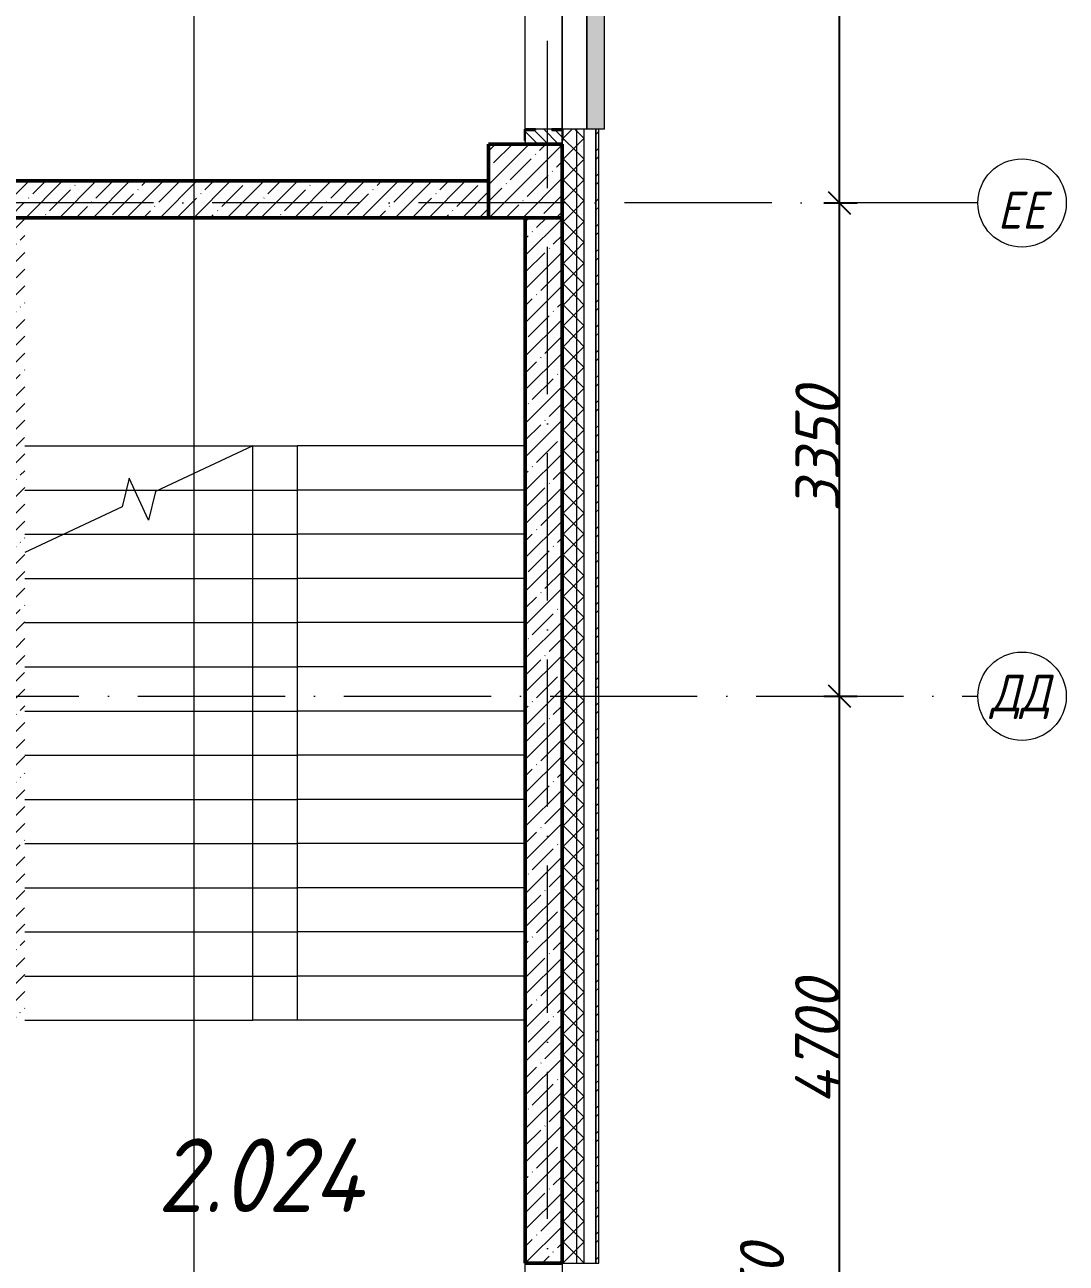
# Model space of a CAD drawing. Header units: millimetres. Extents: x -537608 to 253996, y -217170 to 186033.
# Drawn here: x -87048 to -79973, y 2705 to 11115 of the extents above; entities that cross this region are included whole.
import ezdxf

# ---------------------------------------------------------------- set-up
doc = ezdxf.new("R2010")
doc.units = ezdxf.units.MM
doc.linetypes.add('50_200_ШТРИХ_1Т_ш5_п1_п1_', pattern=[1400, 1000, -200, 0, -200])
for name, color, linetype, lineweight in [('A-____-____-DIMS', 7, 'Continuous', 9), ('A-FLOR-____-OTLN', 7, 'Continuous', 9), ('A-GENM-____-MCUT', 7, 'Continuous', 25), ('A-GENM-____-OTLN-1', 7, 'Continuous', 25), ('A-GLAZ-____-OTLN', 7, 'Continuous', 9), ('A-WALL-____-MCUT', 7, 'Continuous', 13), ('A-WALL-____-MCUT-1', 7, 'Continuous', 9), ('A-WALL-____-MCUT-2', 7, 'Continuous', 50), ('A-WALL-____-OTLN', 7, 'Continuous', 9), ('A-WALL-____-PATT-1', 7, 'Continuous', 9), ('A-WALL-FNSH-MCUT-1', 7, 'Continuous', 9), ('S-COLS-____-MCUT', 7, 'Continuous', 50), ('S-COLS-____-OTLN', 7, 'Continuous', 9), ('S-GRID-____-IDEN', 7, 'Continuous', 9), ('S-GRID-____-OTLN-1', 7, '50_200_ШТРИХ_1Т_ш5_п1_п1_', 9), ('S-STRS-____-MBND', 7, 'Continuous', 9), ('S-STRS-____-OTLN-1', 7, 'Continuous', 9)]:
    doc.layers.add(name, color=color, linetype=linetype, lineweight=lineweight)
doc.layers.add('A-GLAZ-____-OTLN-1', color=7, linetype='Continuous', lineweight=9, true_color=0xc0c0c0)
doc.layers.add('G-____-____-SYMB-1', color=9, linetype='Continuous', lineweight=9, true_color=0x808080)
doc.styles.add('ISOCPEUR_I', font='isocpeui.ttf', dxfattribs={"height": 300})
doc.styles.add('ISOCPEUR_I_2', font='isocpeui.ttf', dxfattribs={"width": 0.9, "height": 140})
doc.styles.add('ISOCPEUR_I_9', font='isocpeui.ttf', dxfattribs={"width": 0.9, "height": 250})
doc.dimstyles.new('ISO-2_5_0_9К_БОЛЬШОЙ_ОСИ', dxfattribs={"dimscale": 304.8, "dimtxt": 248.995294, "dimasz": 0.492126, "dimexe": 0.393701, "dimexo": 0, "dimgap": 0, "dimtad": 1, "dimdec": 0, "dimzin": 0, "dimdsep": 46, "dimtxsty": 'ISOCPEUR_I', "dimblk1": 'OBLIQUE', "dimblk2": 'OBLIQUE', "dimsah": 1, "dimcen": 0.09, "dimdle": 0.393701, "dimazin": 0, "dimtfac": 1, "dimtdec": 4, "dimtix": 1, "dimtmove": 0, "dimatfit": 3, "dimfxl": 1, "dimtvp": 1, "dimtolj": 1, "dimtzin": 0, "dimarcsym": 2})
doc.dimstyles.new('ISO-2_5_0_9К_БОЛЬШОЙ_ОСИ_1', dxfattribs={"dimscale": 304.8, "dimtxt": 248.995294, "dimasz": 0.492126, "dimexe": 0.393701, "dimexo": 0, "dimgap": 0, "dimtad": 1, "dimdec": 0, "dimzin": 0, "dimdsep": 46, "dimtxsty": 'ISOCPEUR_I', "dimblk1": 'OBLIQUE', "dimblk2": 'OBLIQUE', "dimsah": 1, "dimcen": 0.09, "dimdle": 0.393701, "dimazin": 0, "dimtfac": 1, "dimtdec": 4, "dimtix": 1, "dimtmove": 1, "dimatfit": 3, "dimfxl": 1, "dimtvp": 1, "dimtolj": 1, "dimtzin": 0, "dimarcsym": 2})
pattern_1 = [(45, (-184647.67, -45376.49), (-70.71068, 70.71068), []), (135, (-184647.67, -45376.49), (-70.71068, -70.71068), [])]
pattern_2 = [(45, (-184647.67, -45376.5), (-114.04925, 114.04925), []), (45, (-184533.62, -45376.5), (-114.04925, 114.04925), [201.612, -40.322, 3.353, -36.97])]

# ---------------------------------------------------------------- blocks, each defined once
blk = doc.blocks.new('BSC_Колонна _Прямоугольная - 500х500-V111-АР1_План отверстий 2 этажа в осях 1-64_Ю-ЯЯ')
at = {"layer": 'S-COLS-____-OTLN'}
h = blk.add_hatch(dxfattribs=at)
h.set_pattern_fill('FP_124', color=256, style=0, pattern_type=2)
h.set_pattern_definition([(315, (-55431.04, 101000), (114.04925, 114.04925), []), (315, (-55431.04, 100885.95), (114.04925, 114.04925), [201.613, -40.323, 3.353, -36.97])])
h.paths.add_polyline_path([(-250, 250), (-250, -250), (250, -250), (250, 250)], flags=0)
at = {"layer": 'S-COLS-____-MCUT'}
for p, q in [((250, 250), (-250, 250)), ((-250, 250), (-250, -250)), ((250, -250), (250, 250)), ((-250, -250), (250, -250))]:
    blk.add_line(p, q, dxfattribs=at)
blk = doc.blocks.new('Фахверк_СКБ_Уголок - 250_2700_1-27501432-АР1_План отверстий 2 этажа в осях 1-64_Ю-ЯЯ')
at = {"layer": 'A-GENM-____-MCUT'}
for p, q in [((200, 181), (125, 181)), ((125, 181), (125, 106)), ((131, 106), (131, 175)), ((131, 175), (200, 175)), ((200, 175), (200, 181)), ((125, 106), (131, 106)), ((131, -6), (125, -6)), ((125, -6), (125, -81)), ((125, -81), (200, -81)), ((131, -75), (131, -6)), ((200, -75), (131, -75)), ((200, -81), (200, -75))]:
    blk.add_line(p, q, dxfattribs=at)
blk = doc.blocks.new('Отлив_СКБ - Отлив витража_120_НВФ-31884153-АР1_План отверстий 2 этажа в осях 1-64_Ю-ЯЯ')
at = {"layer": 'A-GLAZ-____-OTLN-1'}
for points in [[(0, 0), (0, -2), (13700, -2), (13700, 0), (4672.4, 0)], [(0, -83), (0, -120), (13700, -120), (13700, -2), (0, -2), (0, -63)]]:
    blk.add_hatch(color=256, dxfattribs=at).paths.add_polyline_path(points, flags=0)
at = {"layer": 'A-GLAZ-____-OTLN'}
for p, q in [((0, 0), (13700, 0)), ((13700, -2), (0, -2)), ((0, -120), (0, -83)), ((0, -120), (13700, -120))]:
    blk.add_line(p, q, dxfattribs=at)
blk = doc.blocks.new('Ось сетки - Круг_Ø6_00__ISO-2_5_0_9K_-25732049-АР1_План отверстий 2 этажа в осях 1-64_Ю-ЯЯ')
at = {"layer": 'S-GRID-____-IDEN'}
blk.add_circle((0, 0), 3, dxfattribs=at)
blk = doc.blocks.new('_Oblique')
at = {"color": 0, "linetype": 'ByBlock', "lineweight": -2}
blk.add_line((-0.5, -0.5), (0.5, 0.5), dxfattribs=at)
blk = doc.blocks.new('*D2201')
at = {"layer": 'A-____-____-DIMS', "color": 0, "lineweight": -2, "transparency": 16777216}
for p, q in [((-81663.4, 2277.6), (-81513.4, 2277.6)), ((-81513.4, 2277.6), (-81513.4, 1854.5)), ((-81513.4, 1284.5), (-81513.4, 1974.5)), ((-81619.5, 1854.5), (-81393.4, 1854.5)), ((-81619.5, 1404.5), (-81393.4, 1404.5))]:
    blk.add_line(p, q, dxfattribs=at)
at = {"layer": 'Defpoints', "color": 0, "transparency": 16777216}
for p in [(-81619.5, 1854.5), (-81513.4, 1854.5), (-81619.5, 1404.5)]:
    blk.add_point(p, dxfattribs=at)
at = {"layer": 'A-____-____-DIMS', "color": 0, "lineweight": -2, "transparency": 16777216, "xscale": 150, "yscale": 150, "zscale": 150}
for p, rotation in [((-81513.4, 1854.5), 90), ((-81513.4, 1404.5), 270)]:
    blk.add_blockref('_Oblique', p, dxfattribs=dict(at, rotation=rotation))
at = {"layer": 'A-____-____-DIMS', "color": 0, "transparency": 16777216, "insert": (-82189.5, 2181.7), "char_height": 300, "width": 591.843, "attachment_point": 1, "rotation": 90, "line_spacing_factor": 1.149209, "style": 'ISOCPEUR_I'}
blk.add_mtext('\\A1;450', dxfattribs=at)
blk = doc.blocks.new('*D2202')
at = {"layer": 'A-____-____-DIMS', "color": 0, "lineweight": -2, "transparency": 16777216}
for p, q in [((-81513.4, 1734.5), (-81513.4, 6674.5)), ((-81619.5, 6554.5), (-81393.4, 6554.5)), ((-81619.5, 1854.5), (-81393.4, 1854.5))]:
    blk.add_line(p, q, dxfattribs=at)
at = {"layer": 'Defpoints', "color": 0, "transparency": 16777216}
for p in [(-81619.5, 6554.5), (-81513.4, 6554.5), (-81619.5, 1854.5)]:
    blk.add_point(p, dxfattribs=at)
at = {"layer": 'A-____-____-DIMS', "color": 0, "lineweight": -2, "transparency": 16777216, "xscale": 150, "yscale": 150, "zscale": 150}
for p, rotation in [((-81513.4, 6554.5), 90), ((-81513.4, 1854.5), 270)]:
    blk.add_blockref('_Oblique', p, dxfattribs=dict(at, rotation=rotation))
at = {"layer": 'A-____-____-DIMS', "color": 0, "transparency": 16777216, "insert": (-81665.4, 4204.5), "char_height": 300, "width": 781.462, "attachment_point": 5, "rotation": 90, "style": 'ISOCPEUR_I'}
blk.add_mtext('\\A1;4700', dxfattribs=at)
blk = doc.blocks.new('*D2203')
at = {"layer": 'A-____-____-DIMS', "color": 0, "lineweight": -2, "transparency": 16777216}
for p, q in [((-81513.4, 6434.5), (-81513.4, 10024.5)), ((-81619.5, 9904.5), (-81393.4, 9904.5)), ((-81619.5, 6554.5), (-81393.4, 6554.5))]:
    blk.add_line(p, q, dxfattribs=at)
at = {"layer": 'Defpoints', "color": 0, "transparency": 16777216}
for p in [(-81619.5, 9904.5), (-81513.4, 9904.5), (-81619.5, 6554.5)]:
    blk.add_point(p, dxfattribs=at)
at = {"layer": 'A-____-____-DIMS', "color": 0, "lineweight": -2, "transparency": 16777216, "xscale": 150, "yscale": 150, "zscale": 150}
for p, rotation in [((-81513.4, 9904.5), 90), ((-81513.4, 6554.5), 270)]:
    blk.add_blockref('_Oblique', p, dxfattribs=dict(at, rotation=rotation))
at = {"layer": 'A-____-____-DIMS', "color": 0, "transparency": 16777216, "insert": (-81663.4, 8229.5), "char_height": 300, "width": 758.478, "attachment_point": 5, "rotation": 90, "style": 'ISOCPEUR_I'}
blk.add_mtext('\\A1;3350', dxfattribs=at)
blk = doc.blocks.new('*D2204')
at = {"layer": 'A-____-____-DIMS', "color": 0, "lineweight": -2, "transparency": 16777216}
for p, q in [((-81513.4, 9784.5), (-81513.4, 16124.5)), ((-81619.5, 16004.5), (-81393.4, 16004.5)), ((-81619.5, 9904.5), (-81393.4, 9904.5))]:
    blk.add_line(p, q, dxfattribs=at)
at = {"layer": 'Defpoints', "color": 0, "transparency": 16777216}
for p in [(-81619.5, 16004.5), (-81513.4, 16004.5), (-81619.5, 9904.5)]:
    blk.add_point(p, dxfattribs=at)
at = {"layer": 'A-____-____-DIMS', "color": 0, "lineweight": -2, "transparency": 16777216, "xscale": 150, "yscale": 150, "zscale": 150}
for p, rotation in [((-81513.4, 16004.5), 90), ((-81513.4, 9904.5), 270)]:
    blk.add_blockref('_Oblique', p, dxfattribs=dict(at, rotation=rotation))
at = {"layer": 'A-____-____-DIMS', "color": 0, "transparency": 16777216, "insert": (-81663.4, 12954.5), "char_height": 300, "width": 701.018, "attachment_point": 5, "rotation": 90, "style": 'ISOCPEUR_I'}
blk.add_mtext('\\A1;6100', dxfattribs=at)

msp = doc.modelspace()

# ---------------------------------------------------------------- hatches: boundary and pattern name
at = {"layer": 'A-WALL-____-PATT-1'}
h = msp.add_hatch(dxfattribs=at)
h.set_pattern_fill('FP_1', color=256, style=0, pattern_type=2)
h.set_pattern_definition(pattern_1)
h.paths.add_polyline_path([(-83247.6725, 1439.5485), (-83247.6725, 1704.5485), (-83297.6725, 1704.5485), (-83297.6725, 1439.5485)], flags=0)
h.paths.add_polyline_path([(-83297.6725, 2704.5485), (-83247.6725, 2704.5485), (-83247.6725, 10404.5485), (-83297.6725, 10404.5485), (-83297.6725, 5390.449)], flags=0)
h.paths.add_polyline_path([(-83297.6725, 24104.5485), (-83247.6725, 24104.5485), (-83247.6725, 25354.5485), (-83297.6725, 25354.5485), (-83297.6725, 24763.3972)], flags=0)
h.paths.add_polyline_path([(-83297.6725, 27154.5485), (-83247.6725, 27154.5485), (-83247.6725, 28354.5485), (-83297.6725, 28354.5485), (-83297.6725, 27992.2219)], flags=0)
h.paths.add_polyline_path([(-83247.6725, 30154.5485), (-83247.6725, 31354.5485), (-83297.6725, 31354.5485), (-83297.6725, 30154.5485)], flags=0)
h.paths.add_polyline_path([(-83247.6725, 33154.5485), (-83247.6725, 34354.5485), (-83297.6725, 34354.5485), (-83297.6725, 33154.5485)], flags=0)
h.paths.add_polyline_path([(-83247.6725, 36154.5485), (-83247.6725, 40404.5485), (-83297.6725, 40404.5485), (-83297.6725, 36154.5485)], flags=0)
h = msp.add_hatch(dxfattribs=at)
h.set_pattern_fill('FP_1', color=256, style=0, pattern_type=2)
h.set_pattern_definition(pattern_1)
h.paths.add_polyline_path([(-83397.6725, 1439.5485), (-83297.6725, 1439.5485), (-83297.6725, 1704.5485), (-83397.6725, 1704.5485)], flags=0)
h.paths.add_polyline_path([(-83297.6725, 2704.5485), (-83297.6725, 10404.5485), (-83391.6725, 10404.5485), (-83391.6725, 10329.5485), (-83397.6725, 10329.5485), (-83397.6725, 2704.5485)], flags=0)
h.paths.add_polyline_path([(-83297.6725, 24104.5485), (-83297.6725, 25354.5485), (-83391.6725, 25354.5485), (-83391.6725, 25279.5485), (-83397.6725, 25279.5485), (-83397.6725, 24179.5485), (-83391.6725, 24179.5485), (-83391.6725, 24104.5485)], flags=0)
h.paths.add_polyline_path([(-83391.6725, 27154.5485), (-83297.6725, 27154.5485), (-83297.6725, 28354.5485), (-83397.6725, 28354.5485), (-83397.6725, 27229.5485), (-83391.6725, 27229.5485), (-83391.6725, 27160.5485)], flags=0)
h.paths.add_polyline_path([(-83391.6725, 30154.5485), (-83297.6725, 30154.5485), (-83297.6725, 31354.5485), (-83391.6725, 31354.5485), (-83391.6725, 31279.5485), (-83397.6725, 31279.5485), (-83397.6725, 30229.5485), (-83391.6725, 30229.5485), (-83391.6725, 30160.5485)], flags=0)
h.paths.add_polyline_path([(-83391.6725, 33154.5485), (-83297.6725, 33154.5485), (-83297.6725, 34354.5485), (-83391.6725, 34354.5485), (-83391.6725, 34279.5485), (-83397.6725, 34279.5485), (-83397.6725, 33229.5485), (-83391.6725, 33229.5485), (-83391.6725, 33160.5485)], flags=0)
h.paths.add_polyline_path([(-83297.6725, 36154.5485), (-83297.6725, 40304.5485), (-83397.6725, 40304.5485), (-83397.6725, 36154.5485)], flags=0)
h = msp.add_hatch(dxfattribs=at)
h.set_pattern_fill('FP_6', color=256, style=0, pattern_type=2)
h.set_pattern_definition([(135, (-184647.673, -45376.493), (-35.35534, -35.35534), [])])
h.paths.add_polyline_path([(-83397.6725, 10304.5485), (-83397.6725, 10398.5485), (-83466.6725, 10398.5485), (-83466.6725, 10404.5485), (-83578.6725, 10404.5485), (-83578.6725, 10398.5485), (-83647.6725, 10398.5485), (-83647.6725, 10304.5485), (-83466.6725, 10304.5485)], flags=0)
h = msp.add_hatch(dxfattribs=at)
h.set_pattern_fill('FP_3', color=256, style=0, pattern_type=2)
h.set_pattern_definition([(45, (-184647.67, -45376.49), (-85.53659, 85.53659), []), (45, (-184590.65, -45376.49), (-85.53659, 85.53659), [])])
h.paths.add_polyline_path([(-83147.6725, 1439.5485), (-83147.6725, 1704.5485), (-83167.6725, 1704.5485), (-83167.6725, 1439.5485)], flags=0)
h.paths.add_polyline_path([(-83167.6725, 2704.5485), (-83147.6725, 2704.5485), (-83147.6725, 10404.5485), (-83167.6725, 10404.5485), (-83167.6725, 5390.449)], flags=0)
h = msp.add_hatch(dxfattribs=at)
h.set_pattern_fill('FP_13', color=256, style=0, pattern_type=2)
h.set_pattern_definition(pattern_2)
h.paths.add_polyline_path([(-83897.6725, 9804.5485), (-83897.6725, 10054.5485), (-87297.6725, 10054.5485), (-87297.6725, 9804.5485), (-85682.8162, 9804.5485)], flags=0)
h = msp.add_hatch(dxfattribs=at)
h.set_pattern_fill('FP_13', color=256, style=0, pattern_type=2)
h.set_pattern_definition(pattern_2)
h.paths.add_polyline_path([(-87047.6725, 4604.5485), (-87047.6725, 9804.5485), (-87297.6725, 9804.5485), (-87297.6725, 4604.5485)], flags=0)
h = msp.add_hatch(dxfattribs=at)
h.set_pattern_fill('FP_13', color=256, style=0, pattern_type=2)
h.set_pattern_definition(pattern_2)
h.paths.add_polyline_path([(-83397.6725, 2704.5485), (-83397.6725, 9804.5485), (-83647.6725, 9804.5485), (-83647.6725, 2704.5485)], flags=0)
h = msp.add_hatch(dxfattribs=at)
h.set_pattern_fill('FP_13', color=256, style=0, pattern_type=2)
h.set_pattern_definition(pattern_2)
h.paths.add_polyline_path([(-87047.6725, 4354.5485), (-87047.6725, 4604.5485), (-87797.6725, 4604.5485), (-87797.6725, 4354.5485), (-87547.6725, 4354.5485)], flags=0)

# ---------------------------------------------------------------- linework, layer by layer
at = {"layer": 'A-FLOR-____-OTLN'}
msp.add_line((-83647.6725, 4354.5485), (-85497.6725, 4354.5485), dxfattribs=at)
at = {"layer": 'A-WALL-____-MCUT'}
for p, q in [((-83466.6725, 10404.5485), (-83578.6725, 10404.5485)), ((-83167.6725, 10404.5485), (-83391.6725, 10404.5485)), ((-83167.6725, 2704.5485), (-83167.6725, 10404.5485)), ((-83647.6725, 10329.5485), (-83647.6725, 10304.5485)), ((-83397.6725, 2704.5485), (-83167.6725, 2704.5485))]:
    msp.add_line(p, q, dxfattribs=at)
at = {"layer": 'A-WALL-____-MCUT-1'}
for p, q in [((-83297.6725, 2704.5485), (-83297.6725, 10404.5485)), ((-83247.6725, 2704.5485), (-83247.6725, 10404.5485)), ((-83397.6725, 10304.5485), (-83397.6725, 10329.5485)), ((-83397.6725, 10329.5485), (-83397.6725, 10304.5485))]:
    msp.add_line(p, q, dxfattribs=at)
at = {"layer": 'A-WALL-____-MCUT-2'}
for p, q in [((-83897.6725, 10054.5485), (-87297.6725, 10054.5485)), ((-87297.6725, 9804.5485), (-83897.6725, 9804.5485)), ((-83647.6725, 9804.5485), (-83647.6725, 2704.5485)), ((-83397.6725, 9804.5485), (-83397.6725, 2704.5485)), ((-83397.6725, 2704.5485), (-83397.6725, 9804.5485)), ((-83647.6725, 2704.5485), (-83397.6725, 2704.5485))]:
    msp.add_line(p, q, dxfattribs=at)
at = {"layer": 'A-WALL-____-OTLN'}
for p, q in [((-83647.6725, 10404.5485), (-83647.6725, 15754.5485)), ((-83397.6725, 10404.5485), (-83397.6725, 15754.5485)), ((-83397.6725, 15754.5485), (-83397.6725, 10404.5485)), ((-83647.6725, 1704.5485), (-83647.6725, 2704.5485)), ((-83397.6725, 2704.5485), (-83397.6725, 1704.5485))]:
    msp.add_line(p, q, dxfattribs=at)
at = {"layer": 'A-WALL-FNSH-MCUT-1'}
for p, q in [((-83147.6725, 10404.5485), (-83167.6725, 10404.5485)), ((-83167.6725, 10404.5485), (-83167.6725, 2704.5485)), ((-83147.6725, 2704.5485), (-83147.6725, 10404.5485)), ((-83167.6725, 2704.5485), (-83147.6725, 2704.5485))]:
    msp.add_line(p, q, dxfattribs=at)
at = {"layer": 'G-____-____-SYMB-1'}
msp.add_line((-85899.4725, 41312.058), (-85899.4725, 29.8327), dxfattribs=at)
at = {"layer": 'S-GRID-____-OTLN-1'}
for p, q in [((-83497.6725, -5395.4515), (-83497.6725, 45516.3579)), ((-80573.2659, 9904.5485), (-189316.4427, 9904.5485)), ((-115681.6392, 6554.5485), (-80573.2659, 6554.5485))]:
    msp.add_line(p, q, dxfattribs=at)
at = {"layer": 'S-STRS-____-MBND'}
for p, q in [((-85497.6725, 8254.5485), (-86159.3841, 7945.9874)), ((-86338.7066, 8034.7707), (-86385.961, 7840.3328)), ((-86206.6384, 7751.5495), (-86338.7066, 8034.7707)), ((-86159.3841, 7945.9874), (-86206.6384, 7751.5495)), ((-86385.961, 7840.3328), (-87047.6725, 7531.7716))]:
    msp.add_line(p, q, dxfattribs=at)
at = {"layer": 'S-STRS-____-OTLN-1'}
for p, q in [((-87047.6725, 8254.5485), (-85197.6725, 8254.5485)), ((-87047.6725, 8254.5485), (-85197.6725, 8254.5485)), ((-85497.6725, 7954.5485), (-85497.6725, 8254.5485)), ((-83647.6725, 8254.5485), (-85197.6725, 8254.5485)), ((-85197.6725, 8254.5485), (-85197.6725, 7954.5485)), ((-83647.6725, 8254.5485), (-85197.6725, 8254.5485)), ((-87047.6725, 7954.5485), (-86358.2031, 7954.5485)), ((-87047.6725, 7954.5485), (-86358.2031, 7954.5485)), ((-86358.2031, 7954.5485), (-86301.2984, 7954.5485)), ((-86358.2031, 7954.5485), (-86301.2984, 7954.5485)), ((-86301.2984, 7954.5485), (-86141.0246, 7954.5485)), ((-86301.2984, 7954.5485), (-86141.0246, 7954.5485)), ((-86141.0246, 7954.5485), (-85497.6725, 7954.5485)), ((-86141.0246, 7954.5485), (-85497.6725, 7954.5485)), ((-85497.6725, 7654.5485), (-85497.6725, 7954.5485)), ((-85497.6725, 7954.5485), (-85197.6725, 7954.5485)), ((-85497.6725, 7954.5485), (-85197.6725, 7954.5485)), ((-85197.6725, 7954.5485), (-85197.6725, 7654.5485)), ((-83647.6725, 7954.5485), (-85197.6725, 7954.5485)), ((-83647.6725, 7954.5485), (-85197.6725, 7954.5485)), ((-87047.6725, 7654.5485), (-86784.3767, 7654.5485)), ((-87047.6725, 7654.5485), (-86784.3767, 7654.5485)), ((-86784.3767, 7654.5485), (-85497.6725, 7654.5485)), ((-86784.3767, 7654.5485), (-85497.6725, 7654.5485)), ((-85497.6725, 7354.5485), (-85497.6725, 7654.5485)), ((-85497.6725, 7654.5485), (-85197.6725, 7654.5485)), ((-85497.6725, 7654.5485), (-85197.6725, 7654.5485)), ((-85197.6725, 7654.5485), (-85197.6725, 7354.5485)), ((-83647.6725, 7654.5485), (-85197.6725, 7654.5485)), ((-83647.6725, 7654.5485), (-85197.6725, 7654.5485)), ((-87047.6725, 7354.5485), (-85497.6725, 7354.5485)), ((-87047.6725, 7354.5485), (-85497.6725, 7354.5485)), ((-85497.6725, 7054.5485), (-85497.6725, 7354.5485)), ((-85497.6725, 7354.5485), (-85197.6725, 7354.5485)), ((-85497.6725, 7354.5485), (-85197.6725, 7354.5485)), ((-85197.6725, 7354.5485), (-85197.6725, 7054.5485)), ((-83647.6725, 7354.5485), (-85197.6725, 7354.5485)), ((-83647.6725, 7354.5485), (-85197.6725, 7354.5485)), ((-87047.6725, 7054.5485), (-85497.6725, 7054.5485)), ((-87047.6725, 7054.5485), (-85497.6725, 7054.5485)), ((-85497.6725, 6754.5485), (-85497.6725, 7054.5485)), ((-85497.6725, 7054.5485), (-85197.6725, 7054.5485)), ((-85497.6725, 7054.5485), (-85197.6725, 7054.5485)), ((-85197.6725, 7054.5485), (-85197.6725, 6754.5485)), ((-83647.6725, 7054.5485), (-85197.6725, 7054.5485)), ((-83647.6725, 7054.5485), (-85197.6725, 7054.5485)), ((-87047.6725, 6754.5485), (-85497.6725, 6754.5485)), ((-87047.6725, 6754.5485), (-85497.6725, 6754.5485)), ((-85497.6725, 6454.5485), (-85497.6725, 6754.5485)), ((-85497.6725, 6754.5485), (-85197.6725, 6754.5485)), ((-85497.6725, 6754.5485), (-85197.6725, 6754.5485)), ((-85197.6725, 6754.5485), (-85197.6725, 6454.5485)), ((-83647.6725, 6754.5485), (-85197.6725, 6754.5485)), ((-83647.6725, 6754.5485), (-85197.6725, 6754.5485)), ((-87047.6725, 6454.5485), (-85497.6725, 6454.5485)), ((-87047.6725, 6454.5485), (-85497.6725, 6454.5485)), ((-85497.6725, 6154.5485), (-85497.6725, 6454.5485)), ((-85497.6725, 6454.5485), (-85197.6725, 6454.5485)), ((-85497.6725, 6454.5485), (-85197.6725, 6454.5485)), ((-85197.6725, 6454.5485), (-85197.6725, 6154.5485)), ((-83647.6725, 6454.5485), (-85197.6725, 6454.5485)), ((-83647.6725, 6454.5485), (-85197.6725, 6454.5485)), ((-87047.6725, 6154.5485), (-85497.6725, 6154.5485)), ((-87047.6725, 6154.5485), (-85497.6725, 6154.5485)), ((-85497.6725, 5854.5485), (-85497.6725, 6154.5485)), ((-85497.6725, 6154.5485), (-85197.6725, 6154.5485)), ((-85497.6725, 6154.5485), (-85197.6725, 6154.5485)), ((-85197.6725, 6154.5485), (-85197.6725, 5854.5485)), ((-83647.6725, 6154.5485), (-85197.6725, 6154.5485)), ((-83647.6725, 6154.5485), (-85197.6725, 6154.5485)), ((-87047.6725, 5854.5485), (-85497.6725, 5854.5485)), ((-87047.6725, 5854.5485), (-85497.6725, 5854.5485)), ((-85497.6725, 5554.5485), (-85497.6725, 5854.5485)), ((-85497.6725, 5854.5485), (-85197.6725, 5854.5485)), ((-85497.6725, 5854.5485), (-85197.6725, 5854.5485)), ((-85197.6725, 5854.5485), (-85197.6725, 5554.5485)), ((-83647.6725, 5854.5485), (-85197.6725, 5854.5485)), ((-83647.6725, 5854.5485), (-85197.6725, 5854.5485)), ((-87047.6725, 5554.5485), (-85497.6725, 5554.5485)), ((-87047.6725, 5554.5485), (-85497.6725, 5554.5485)), ((-85497.6725, 5254.5485), (-85497.6725, 5554.5485)), ((-85497.6725, 5554.5485), (-85197.6725, 5554.5485)), ((-85497.6725, 5554.5485), (-85197.6725, 5554.5485)), ((-85197.6725, 5554.5485), (-85197.6725, 5254.5485)), ((-83647.6725, 5554.5485), (-85197.6725, 5554.5485)), ((-83647.6725, 5554.5485), (-85197.6725, 5554.5485)), ((-87047.6725, 5254.5485), (-85497.6725, 5254.5485)), ((-87047.6725, 5254.5485), (-85497.6725, 5254.5485)), ((-85497.6725, 4954.5485), (-85497.6725, 5254.5485)), ((-85497.6725, 5254.5485), (-85197.6725, 5254.5485)), ((-85497.6725, 5254.5485), (-85197.6725, 5254.5485)), ((-85197.6725, 5254.5485), (-85197.6725, 4954.5485)), ((-83647.6725, 5254.5485), (-85197.6725, 5254.5485)), ((-83647.6725, 5254.5485), (-85197.6725, 5254.5485)), ((-87047.6725, 4954.5485), (-85497.6725, 4954.5485)), ((-87047.6725, 4954.5485), (-85497.6725, 4954.5485)), ((-85497.6725, 4654.5485), (-85497.6725, 4954.5485)), ((-85497.6725, 4954.5485), (-85197.6725, 4954.5485)), ((-85497.6725, 4954.5485), (-85197.6725, 4954.5485)), ((-85197.6725, 4954.5485), (-85197.6725, 4654.5485)), ((-83647.6725, 4954.5485), (-85197.6725, 4954.5485)), ((-83647.6725, 4954.5485), (-85197.6725, 4954.5485)), ((-87047.6725, 4654.5485), (-85497.6725, 4654.5485)), ((-87047.6725, 4654.5485), (-85497.6725, 4654.5485)), ((-85497.6725, 4354.5485), (-85497.6725, 4654.5485)), ((-85497.6725, 4654.5485), (-85197.6725, 4654.5485)), ((-85497.6725, 4654.5485), (-85197.6725, 4654.5485)), ((-85197.6725, 4654.5485), (-85197.6725, 4354.5485)), ((-83647.6725, 4654.5485), (-85197.6725, 4654.5485)), ((-83647.6725, 4654.5485), (-85197.6725, 4654.5485)), ((-87047.6725, 4354.5485), (-85497.6725, 4354.5485)), ((-87047.6725, 4354.5485), (-85497.6725, 4354.5485)), ((-83647.6725, 4354.5485), (-85197.6725, 4354.5485))]:
    msp.add_line(p, q, dxfattribs=at)

# ---------------------------------------------------------------- block references
at = {"layer": 'A-GENM-____-OTLN-1', "rotation": 269.9999999999999}
msp.add_blockref('Фахверк_СКБ_Уголок - 250_2700_1-27501432-АР1_План отверстий 2 этажа в осях 1-64_Ю-ЯЯ', (-83572.6725, 10529.5485), dxfattribs=at)
at = {"layer": 'A-GLAZ-____-OTLN', "rotation": 90}
msp.add_blockref('Отлив_СКБ - Отлив витража_120_НВФ-31884153-АР1_План отверстий 2 этажа в осях 1-64_Ю-ЯЯ', (-83230.6725, 10404.5485), dxfattribs=at)
at = {"layer": 'S-COLS-____-OTLN', "rotation": 89.9999999999999}
msp.add_blockref('BSC_Колонна _Прямоугольная - 500х500-V111-АР1_План отверстий 2 этажа в осях 1-64_Ю-ЯЯ', (-83647.6725, 10054.5485), dxfattribs=at)
at = {"layer": 'S-GRID-____-IDEN', "xscale": 99.99999999999993, "yscale": 99.99999999999993, "zscale": 99.99999999999993}
for p, rotation in [((-80273.2659, 9904.5485), 89.9999999999998), ((-80273.2659, 6554.5485), 269.9999999999995)]:
    msp.add_blockref('Ось сетки - Круг_Ø6_00__ISO-2_5_0_9K_-25732049-АР1_План отверстий 2 этажа в осях 1-64_Ю-ЯЯ', p, dxfattribs=dict(at, rotation=rotation))

# ---------------------------------------------------------------- texts
at = {"insert": (-86145.4794, 3552.1537), "char_height": 500, "width": 817.72125, "attachment_point": 1, "style": 'ISOCPEUR_I_2'}
msp.add_mtext('2.024', dxfattribs=at)
at = {"layer": 'S-GRID-____-IDEN', "char_height": 250, "attachment_point": 1, "style": 'ISOCPEUR_I_9'}
for s, insert, width in [('ЕЕ', (-80440.3364, 9980.6244), 404.0505), ('ДД', (-80487.3454, 6701.181), 505.063125)]:
    msp.add_mtext(s, dxfattribs=dict(at, insert=insert, width=width))

# ---------------------------------------------------------------- dimensions: what is measured, and where the dimension line sits
at = {"layer": 'A-____-____-DIMS'}
for base, p1, p2, override, picture, middle in [((-81513.431, 16004.5485), (-81619.4971, 9904.5485), (-81619.4971, 16004.5485), {"dimpost": '<>', "dimfxl": 6100}, '*D2204', (-81663.431, 12954.5485)), ((-81513.431, 9904.5485), (-81619.4971, 6554.5485), (-81619.4971, 9904.5485), {"dimpost": '<>', "dimfxl": 3350}, '*D2203', (-81663.431, 8229.5485)), ((-81513.431, 6554.5485), (-81619.4971, 1854.5485), (-81619.4971, 6554.5485), {"dimpost": '<>', "dimfxl": 4700}, '*D2202', (-81665.3629, 4204.5485))]:
    dim = msp.add_linear_dim(base=base, p1=p1, p2=p2, angle=90, dimstyle='ISO-2_5_0_9К_БОЛЬШОЙ_ОСИ', override=override, dxfattribs=at)
    dim.commit()
    dim.dimension.update_dxf_attribs({"geometry": picture, "text_midpoint": middle})
dim = msp.add_linear_dim(base=(-81513.431, 1854.5485), p1=(-81619.4971, 1404.5485), p2=(-81619.4971, 1854.5485), angle=90, dimstyle='ISO-2_5_0_9К_БОЛЬШОЙ_ОСИ_1', override={"dimpost": '<>', "dimfxl": 450}, dxfattribs=at)
dim.commit()
dim.dimension.update_dxf_attribs({"geometry": '*D2201', "text_midpoint": (-81673.3783, 2277.5734), "dimtype": 160, "text_rotation": 90})

doc.saveas('drawing.dxf')
